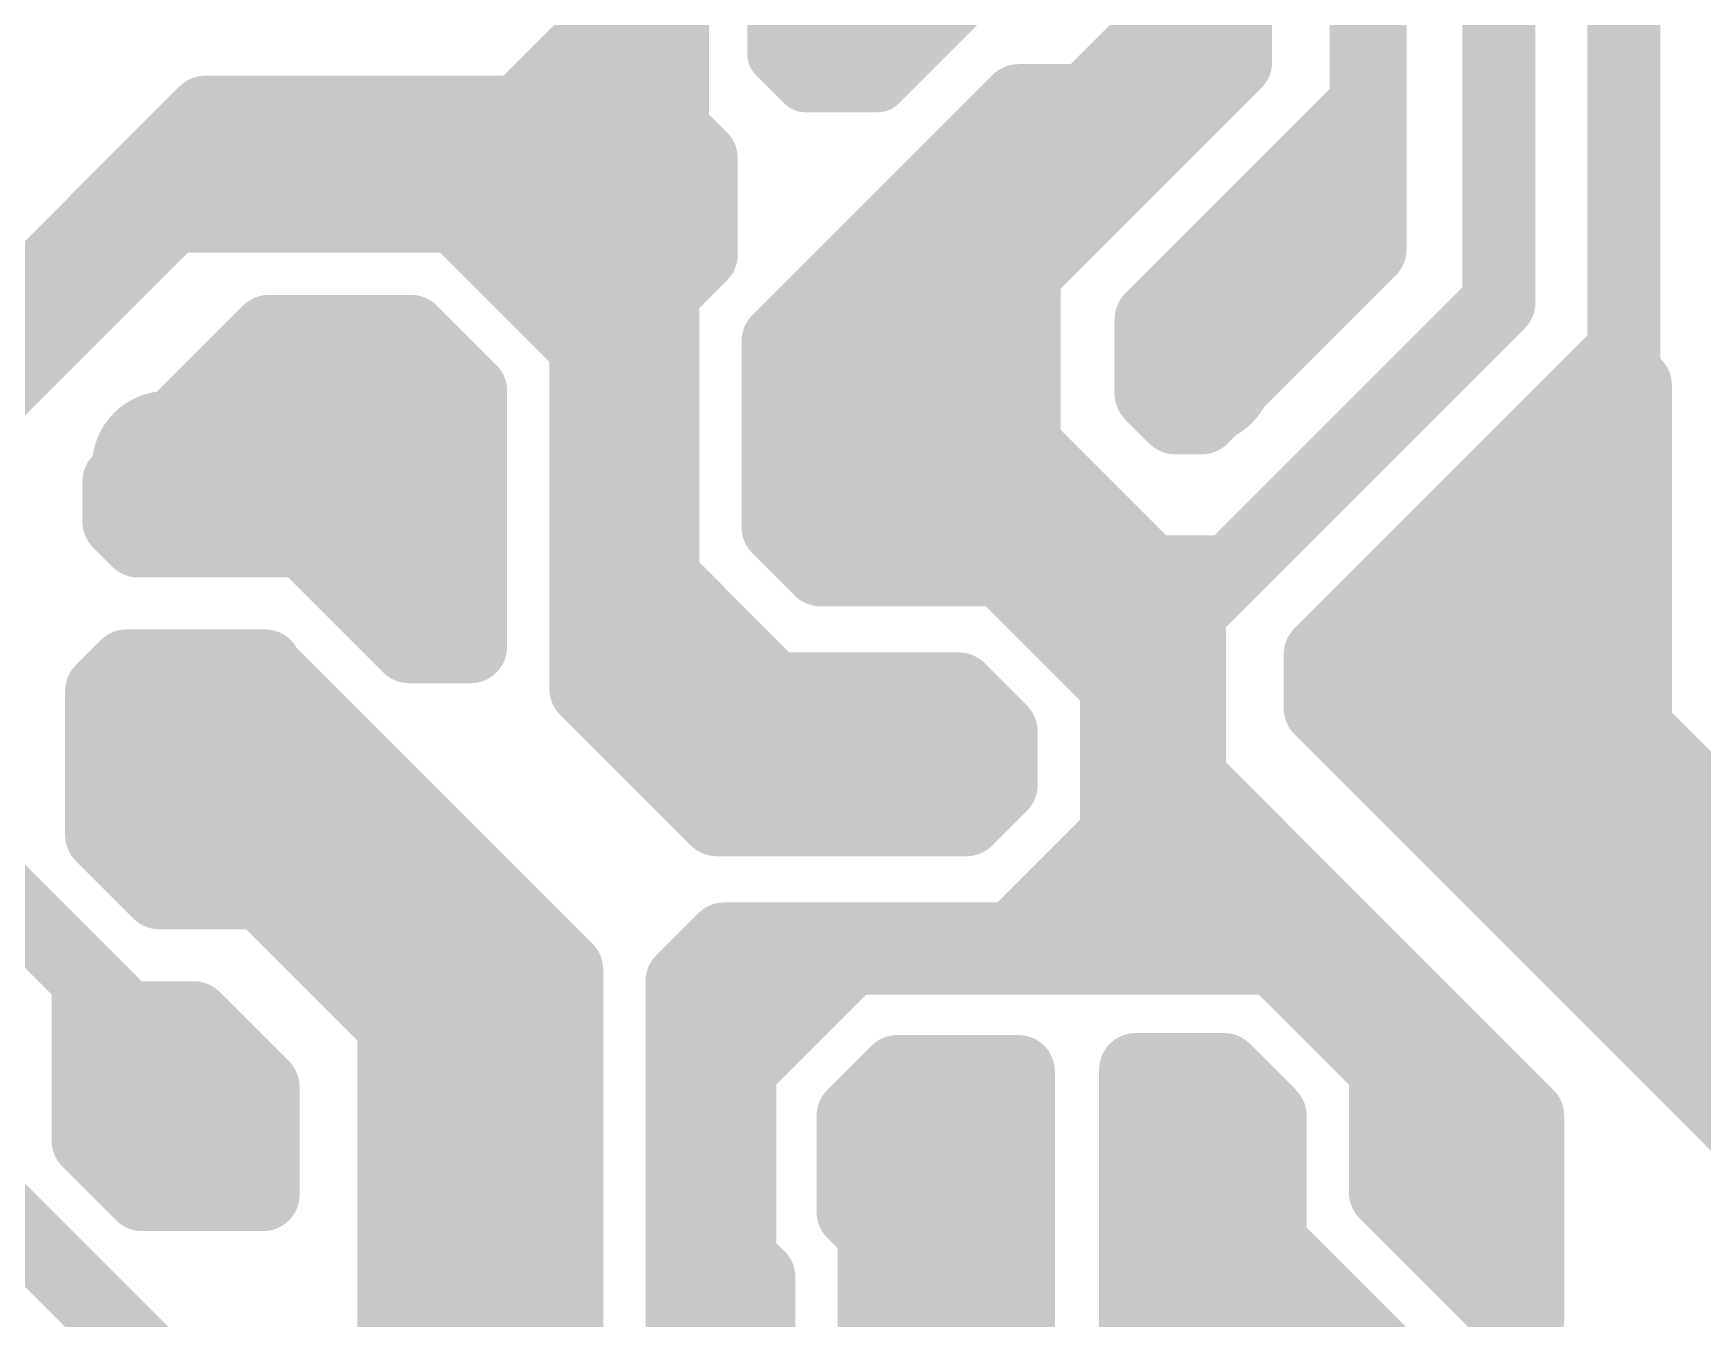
# Model space of a CAD drawing. Extents: x 13 to 23.9, y 0.2 to 11.6.
# Drawn here: x 15.242 to 16.111, y 9.506 to 10.175 of the extents above; entities that cross this region are included whole.
import ezdxf

# ---------------------------------------------------------------- set-up
doc = ezdxf.new("R2010")
doc.units = 0
doc.header["$MEASUREMENT"] = 0
doc.layers.add('BOTTOM', color=250, linetype='Continuous')
doc.layers.get('0').off()

# ---------------------------------------------------------------- blocks, each defined once
blk = doc.blocks.new('UNIT_DISC')
at = {"linetype": 'Continuous', "const_width": 0.5}
blk.add_lwpolyline([(0.25, 0, 1), (-0.25, 0, 1)], format="xyb", close=True, dxfattribs=at)
blk = doc.blocks.new('SHAPE_OV_780_1000_0_0_0_0')
at = {"linetype": 'Continuous', "const_width": 0.078}
blk.add_lwpolyline([(0, -0.011), (0, 0.011)], dxfattribs=at)
at = {"xscale": 0.078, "yscale": 0.078, "zscale": 0.078}
for p in [(0, 0.011), (0, -0.011)]:
    blk.add_blockref('UNIT_DISC', p, dxfattribs=at)
blk = doc.blocks.new('P_OX78Y100D17A')
at = {"layer": 'BOTTOM'}
blk.add_blockref('SHAPE_OV_780_1000_0_0_0_0', (0, 0), dxfattribs=at)
blk = doc.blocks.new('Q5')
for p in [(15.45, 9.95), (15.55, 9.95), (15.65, 9.95)]:
    blk.add_blockref('P_OX78Y100D17A', p)
blk = doc.blocks.new('SHAPE_EL_780_780_0_0_0_0')
at = {"xscale": 0.078, "yscale": 0.078, "zscale": 0.078}
blk.add_blockref('UNIT_DISC', (0, 0), dxfattribs=at)
blk = doc.blocks.new('P_EX78Y78D16A')
at = {"layer": 'BOTTOM'}
blk.add_blockref('SHAPE_EL_780_780_0_0_0_0', (0, 0), dxfattribs=at)
blk = doc.blocks.new('C12')
for p in [(15.55, 10.1), (15.75, 10.1)]:
    blk.add_blockref('P_EX78Y78D16A', p)
blk = doc.blocks.new('R25')
for p in [(15.849, 10), (15.85, 9.6)]:
    blk.add_blockref('P_EX78Y78D16A', p)
blk = doc.blocks.new('R24')
for p in [(15.975, 9.599), (16.375, 9.6)]:
    blk.add_blockref('P_EX78Y78D16A', p)
blk = doc.blocks.new('R18')
for p in [(15.3, 9.799), (15.7, 9.8)]:
    blk.add_blockref('P_EX78Y78D16A', p)
blk = doc.blocks.new('R17')
for p in [(15.3, 9.599), (15.7, 9.6)]:
    blk.add_blockref('P_EX78Y78D16A', p)
blk = doc.blocks.new('SHAPE_EL_840_840_0_0_0_0')
at = {"xscale": 0.084, "yscale": 0.084, "zscale": 0.084}
blk.add_blockref('UNIT_DISC', (0, 0), dxfattribs=at)
blk = doc.blocks.new('P_EX84Y84D17A')
at = {"layer": 'BOTTOM'}
blk.add_blockref('SHAPE_EL_840_840_0_0_0_0', (0, 0), dxfattribs=at)
blk = doc.blocks.new('TP1')
for p in [(16.25, 9.95), (16.35, 9.95), (15.95, 9.85), (16.05, 9.85), (16.25, 9.75), (16.35, 9.75)]:
    blk.add_blockref('P_EX84Y84D17A', p)
blk = doc.blocks.new('J11')
for p in [(15.312, 10.25), (15.312, 9.95)]:
    blk.add_blockref('P_EX78Y78D16A', p)
blk = doc.blocks.new('POLY_S3_L2_26388')
at = {"layer": 'BOTTOM'}
blk.add_solid([(15.656, 9.704), (15.586, 9.682), (15.58, 9.598)], dxfattribs=at)
blk = doc.blocks.new('POLY_S9_L2_26386')
at = {"layer": 'BOTTOM'}
for points in [[(15.572, 9.916), (15.604, 9.846), (15.534, 9.916)], [(15.534, 9.916), (15.604, 9.846), (15.534, 9.83)], [(15.644, 9.826), (15.534, 9.83), (15.604, 9.846)], [(15.596, 9.774), (15.534, 9.83), (15.734, 9.764)], [(15.734, 9.764), (15.534, 9.83), (15.752, 9.81)], [(15.752, 9.81), (15.534, 9.83), (15.644, 9.826)], [(15.724, 9.826), (15.752, 9.81), (15.644, 9.826)]]:
    blk.add_solid(points, dxfattribs=at)
blk = doc.blocks.new('POLY_S11_L2_26405')
at = {"layer": 'BOTTOM'}
for points in [[(15.76, 10.14), (15.75, 10.05), (15.63, 10.02)], [(15.795, 10.115), (15.75, 10.05), (15.76, 10.14)], [(15.63, 10.02), (15.75, 10.05), (15.63, 9.92)], [(15.63, 9.92), (15.75, 10.05), (15.65, 9.895)], [(15.65, 9.895), (15.75, 10.05), (15.74, 9.895)], [(15.76, 9.95), (15.74, 9.895), (15.75, 10.05)], [(15.835, 9.825), (15.74, 9.895), (15.76, 9.95)], [(15.83, 9.89), (15.835, 9.825), (15.76, 9.95)], [(15.815, 9.815), (15.74, 9.895), (15.835, 9.825)]]:
    blk.add_solid(points, dxfattribs=at)
blk = doc.blocks.new('POLY_S3_L2_26387')
at = {"layer": 'BOTTOM'}
blk.add_solid([(15.756, 9.694), (15.928, 9.694), (15.846, 9.79)], dxfattribs=at)
blk = doc.blocks.new('POLY_S13_L2_26406')
at = {"layer": 'BOTTOM'}
for points in [[(15.905, 9.856), (16.069, 10.009), (15.935, 9.792)], [(16.069, 10.009), (16.077, 9.796), (15.935, 9.792)], [(16.08, 9.918), (16.077, 9.796), (16.069, 10.009)], [(16.12, 9.758), (15.935, 9.792), (16.077, 9.796)], [(16.174, 9.569), (15.935, 9.792), (16.387, 9.563)], [(16.387, 9.563), (15.935, 9.792), (16.409, 9.585)], [(16.409, 9.585), (15.935, 9.792), (16.12, 9.758)], [(16.087, 9.79), (16.12, 9.758), (16.077, 9.796)], [(16.276, 9.794), (16.409, 9.585), (16.213, 9.755)], [(16.402, 9.792), (16.409, 9.585), (16.276, 9.794)], [(16.213, 9.755), (16.409, 9.585), (16.12, 9.758)]]:
    blk.add_solid(points, dxfattribs=at)

msp = doc.modelspace()

# ---------------------------------------------------------------- linework, layer by layer
at = {"layer": 'BOTTOM', "linetype": 'Continuous'}
for points, const_width in [([(15.937, 10.138), (15.937, 10.451)], 0.04), ([(15.937, 10.063), (15.937, 10.301)], 0.04), ([(15.831, 10.175), (15.831, 10.286)], 0.038), ([(15.575, 10.1), (15.575, 10.262)], 0.038), ([(16.005, 10.035), (16.005, 10.26)], 0.038), ([(16.002, 10.038), (16.002, 10.265)], 0.03), ([(15.55, 10.1), (15.55, 10.25)], 0.038), ([(15.868, 10.16), (15.868, 10.253)], 0.038), ([(16.07, 9.962), (16.07, 10.252)], 0.038), ([(15.629, 10.164), (15.629, 10.229)], 0.03), ([(15.642, 10.167), (15.642, 10.212)], 0.03), ([(15.661, 10.188), (15.685, 10.212)], 0.03), ([(15.676, 10.167), (15.722, 10.213)], 0.03), ([(15.495, 10.134), (15.563, 10.202)], 0.038), ([(15.79, 10.14), (15.845, 10.195)], 0.038), ([(15.488, 10.125), (15.55, 10.187)], 0.038), ([(15.682, 10.149), (15.727, 10.194)], 0.03), ([(15.75, 10.1), (15.837, 10.187)], 0.02), ([(15.788, 10.132), (15.831, 10.175)], 0.038), ([(15.796, 10.115), (15.853, 10.172)], 0.038), ([(15.629, 10.164), (15.644, 10.149)], 0.03), ([(15.642, 10.167), (15.676, 10.167)], 0.03), ([(15.757, 10.049), (15.868, 10.16)], 0.038), ([(15.525, 10.145), (15.57, 10.1)], 0.038), ([(15.55, 10.145), (15.575, 10.12)], 0.038), ([(15.555, 10.145), (15.59, 10.11)], 0.038), ([(15.644, 10.149), (15.682, 10.149)], 0.03), ([(15.22, 10.022), (15.332, 10.134)], 0.038), ([(15.332, 10.134), (15.495, 10.134)], 0.038), ([(15.63, 10.015), (15.755, 10.14)], 0.038), ([(15.755, 10.14), (15.79, 10.14)], 0.038), ([(15.825, 10.026), (15.937, 10.138)], 0.04), ([(15.516, 10.12), (15.535, 10.101)], 0.038), ([(15.575, 10.045), (15.575, 10.12)], 0.038), ([(16.005, 10.035), (16.005, 10.12)], 0.038), ([(15.331, 10.108), (15.465, 10.108)], 0.038), ([(15.465, 10.108), (15.528, 10.045)], 0.038), ([(15.59, 10.06), (15.59, 10.11)], 0.038), ([(15.535, 10.101), (15.538, 10.101)], 0.038), ([(15.538, 10.079), (15.538, 10.101)], 0.038), ([(15.57, 9.96), (15.57, 10.1)], 0.038), ([(15.354, 10.093), (15.4, 10.093)], 0.038), ([(15.4, 10.1), (15.55, 10.1)], 0.02), ([(15.412, 10.1), (15.55, 10.1)], 0.02), ([(15.5, 10.087), (15.525, 10.087)], 0.048), ([(15.525, 10.087), (15.55, 10.062)], 0.048), ([(15.55, 9.95), (15.55, 10.1)], 0.02), ([(15.22, 9.985), (15.319, 10.084)], 0.038), ([(15.319, 10.084), (15.451, 10.084)], 0.038), ([(15.535, 10.085), (15.54, 10.085)], 0.038), ([(15.54, 10.01), (15.54, 10.085)], 0.038), ([(15.295, 10.08), (15.495, 10.08)], 0.038), ([(15.462, 10.08), (15.53, 10.012)], 0.038), ([(15.85, 10.014), (15.912, 10.076)], 0.04), ([(16.07, 10.009), (16.07, 10.07)], 0.038), ([(15.57, 10.04), (15.59, 10.06)], 0.038), ([(15.63, 10.006), (15.68, 10.056)], 0.038), ([(15.85, 9.976), (15.937, 10.063)], 0.04), ([(15.549, 10.036), (15.549, 10.052)], 0.038), ([(15.758, 9.961), (15.758, 10.051)], 0.038), ([(15.555, 10.025), (15.575, 10.045)], 0.038), ([(15.57, 9.96), (15.57, 10.04)], 0.038), ([(15.57, 9.981), (15.57, 10.032)], 0.038), ([(15.57, 9.892), (15.57, 10.032)], 0.038), ([(15.84, 9.87), (16.005, 10.035)], 0.038), ([(15.865, 9.895), (16.005, 10.035)], 0.038), ([(15.825, 9.988), (15.825, 10.026)], 0.04), ([(15.287, 9.942), (15.365, 10.02)], 0.038), ([(15.293, 9.947), (15.366, 10.02)], 0.038), ([(15.365, 10.02), (15.439, 10.02)], 0.038), ([(15.366, 10.02), (15.439, 10.02)], 0.038), ([(15.438, 10.02), (15.47, 9.988)], 0.038), ([(15.439, 10.02), (15.44, 10.019)], 0.038), ([(15.439, 10.02), (15.47, 9.989)], 0.038), ([(15.55, 9.95), (15.55, 10.025)], 0.02), ([(15.63, 9.95), (15.63, 10.015)], 0.038), ([(15.85, 10.001), (15.85, 10.014)], 0.04), ([(15.53, 9.834), (15.53, 10.012)], 0.038), ([(15.63, 9.918), (15.63, 10.006)], 0.038), ([(15.912, 9.851), (16.07, 10.009)], 0.038), ([(15.935, 9.875), (16.07, 10.01)], 0.038), ([(15.358, 9.997), (15.441, 9.997)], 0.038), ([(15.845, 9.999), (15.854, 9.999)], 0.038), ([(16.068, 10), (16.076, 9.992)], 0.038), ([(15.47, 9.856), (15.47, 9.988)], 0.038), ([(15.825, 9.988), (15.837, 9.976)], 0.04), ([(16.076, 9.76), (16.076, 9.992)], 0.038), ([(15.346, 9.971), (15.448, 9.971)], 0.038), ([(15.837, 9.976), (15.85, 9.976)], 0.04), ([(15.758, 9.961), (15.835, 9.884)], 0.038), ([(15.55, 9.9), (15.55, 9.962)], 0.02), ([(15.293, 9.936), (15.293, 9.947)], 0.038), ([(15.287, 9.921), (15.287, 9.942)], 0.038), ([(15.3, 9.95), (15.45, 9.95)], 0.02), ([(15.323, 9.937), (15.448, 9.937)], 0.038), ([(15.55, 9.9), (15.55, 9.95)], 0.02), ([(15.65, 9.95), (15.737, 9.95)], 0.02), ([(15.65, 9.95), (15.737, 9.95)], 0.02), ([(15.662, 9.95), (15.75, 9.95)], 0.02), ([(15.662, 9.95), (15.749, 9.95)], 0.02), ([(15.662, 9.95), (15.75, 9.95)], 0.02), ([(15.75, 9.95), (15.825, 9.875)], 0.02), ([(15.287, 9.921), (15.297, 9.911)], 0.038), ([(15.63, 9.918), (15.652, 9.896)], 0.038), ([(15.297, 9.911), (15.434, 9.911)], 0.038), ([(15.388, 9.906), (15.438, 9.856)], 0.038), ([(15.432, 9.902), (15.451, 9.883)], 0.038), ([(15.55, 9.9), (15.65, 9.8)], 0.02), ([(15.55, 9.9), (15.65, 9.8)], 0.02), ([(15.57, 9.892), (15.628, 9.834)], 0.038), ([(15.652, 9.896), (15.746, 9.896)], 0.038), ([(15.746, 9.896), (15.806, 9.836)], 0.038), ([(15.765, 9.895), (15.865, 9.895)], 0.038), ([(15.451, 9.872), (15.451, 9.883)], 0.038), ([(15.912, 9.852), (15.944, 9.884)], 0.038), ([(15.812, 9.887), (15.85, 9.887)], 0.02), ([(15.825, 9.887), (15.849, 9.887)], 0.02), ([(15.825, 9.887), (15.85, 9.887)], 0.02), ([(15.935, 9.82), (15.935, 9.875)], 0.038), ([(15.825, 9.75), (15.825, 9.875)], 0.02), ([(15.84, 9.82), (15.84, 9.87)], 0.038), ([(15.844, 9.822), (15.844, 9.873)], 0.038), ([(15.844, 9.788), (15.844, 9.872)], 0.038), ([(15.438, 9.856), (15.47, 9.856)], 0.038), ([(16.076, 9.76), (16.076, 9.862)], 0.038), ([(15.912, 9.824), (15.912, 9.852)], 0.038), ([(15.912, 9.844), (15.912, 9.852)], 0.038), ([(15.278, 9.833), (15.291, 9.846)], 0.038), ([(15.291, 9.846), (15.363, 9.846)], 0.038), ([(15.364, 9.844), (15.52, 9.688)], 0.038), ([(15.937, 9.85), (16.05, 9.85)], 0.02), ([(15.278, 9.758), (15.278, 9.833)], 0.038), ([(15.53, 9.834), (15.598, 9.766)], 0.038), ([(15.628, 9.834), (15.724, 9.834)], 0.038), ([(15.724, 9.834), (15.746, 9.812)], 0.038), ([(15.806, 9.758), (15.806, 9.836)], 0.038), ([(15.306, 9.792), (15.306, 9.826)], 0.038), ([(15.317, 9.825), (15.359, 9.825)], 0.038), ([(15.359, 9.823), (15.359, 9.825)], 0.038), ([(15.359, 9.823), (15.39, 9.792)], 0.038), ([(15.912, 9.824), (16.166, 9.57)], 0.038), ([(15.746, 9.784), (15.746, 9.812)], 0.038), ([(16.08, 9.81), (16.135, 9.755)], 0.038), ([(15.3, 9.8), (15.387, 9.8)], 0.02), ([(15.3, 9.8), (15.387, 9.8)], 0.02), ([(15.387, 9.8), (15.45, 9.737)], 0.02), ([(15.387, 9.8), (15.5, 9.687)], 0.02), ([(15.65, 9.8), (15.7, 9.8)], 0.02), ([(15.844, 9.788), (16.02, 9.612)], 0.038), ([(15.3, 9.769), (15.3, 9.781)], 0.038), ([(15.3, 9.781), (15.379, 9.781)], 0.038), ([(15.379, 9.781), (15.484, 9.676)], 0.038), ([(15.728, 9.766), (15.746, 9.784)], 0.038), ([(15.3, 9.769), (15.309, 9.76)], 0.038), ([(15.598, 9.766), (15.728, 9.766)], 0.038), ([(15.278, 9.758), (15.308, 9.728)], 0.038), ([(15.309, 9.76), (15.371, 9.76)], 0.038), ([(15.371, 9.76), (15.461, 9.67)], 0.038), ([(15.754, 9.706), (15.806, 9.758)], 0.038), ([(15.825, 9.762), (15.975, 9.612)], 0.02), ([(15.775, 9.7), (15.825, 9.75)], 0.02), ([(15.872, 9.736), (15.968, 9.64)], 0.038), ([(15.22, 9.734), (15.291, 9.663)], 0.038), ([(15.308, 9.728), (15.361, 9.728)], 0.038), ([(15.361, 9.728), (15.43, 9.659)], 0.038), ([(15.58, 9.682), (15.602, 9.704)], 0.038), ([(15.602, 9.704), (15.692, 9.704)], 0.038), ([(15.614, 9.704), (15.762, 9.704)], 0.038), ([(15.6, 9.625), (15.675, 9.7)], 0.02), ([(15.61, 9.636), (15.668, 9.694)], 0.038), ([(15.668, 9.694), (15.888, 9.694)], 0.038), ([(15.675, 9.7), (15.775, 9.7)], 0.02), ([(15.712, 9.7), (15.763, 9.7)], 0.02), ([(15.75, 9.7), (15.775, 9.7)], 0.02), ([(15.888, 9.694), (15.946, 9.636)], 0.038), ([(15.52, 9.38), (15.52, 9.688)], 0.038), ([(15.271, 9.607), (15.271, 9.681)], 0.038), ([(15.484, 9.46), (15.484, 9.676)], 0.038), ([(15.5, 9.45), (15.5, 9.687)], 0.02), ([(15.58, 9.38), (15.58, 9.682)], 0.038), ([(15.461, 9.443), (15.461, 9.67)], 0.038), ([(15.932, 9.668), (15.98, 9.62)], 0.038), ([(15.291, 9.663), (15.326, 9.663)], 0.038), ([(15.326, 9.663), (15.362, 9.627)], 0.038), ([(15.43, 9.6), (15.43, 9.659)], 0.038), ([(15.288, 9.64), (15.311, 9.64)], 0.038), ([(15.311, 9.638), (15.311, 9.64)], 0.038), ([(15.968, 9.632), (15.968, 9.64)], 0.038), ([(15.311, 9.63), (15.311, 9.638)], 0.038), ([(15.43, 9.637), (15.431, 9.637)], 0.038), ([(15.43, 9.442), (15.43, 9.632)], 0.038), ([(15.431, 9.575), (15.431, 9.637)], 0.038), ([(15.61, 9.538), (15.61, 9.636)], 0.038), ([(15.669, 9.612), (15.692, 9.635)], 0.038), ([(15.692, 9.635), (15.755, 9.635)], 0.038), ([(15.755, 9.426), (15.755, 9.635)], 0.038), ([(15.816, 9.636), (15.862, 9.636)], 0.038), ([(15.816, 9.426), (15.816, 9.636)], 0.038), ([(15.862, 9.636), (15.886, 9.612)], 0.038), ([(15.946, 9.572), (15.946, 9.636)], 0.038), ([(15.311, 9.63), (15.343, 9.598)], 0.038), ([(15.362, 9.571), (15.362, 9.627)], 0.038), ([(15.687, 9.625), (15.737, 9.625)], 0.038), ([(15.837, 9.575), (15.837, 9.625)], 0.038), ([(15.6, 9.45), (15.6, 9.625)], 0.02), ([(15.98, 9.578), (15.98, 9.62)], 0.038), ([(15.182, 9.606), (15.439, 9.349)], 0.038), ([(15.271, 9.599), (15.271, 9.605)], 0.038), ([(15.669, 9.562), (15.669, 9.612)], 0.038), ([(15.886, 9.546), (15.886, 9.612)], 0.038), ([(16, 9.575), (16, 9.612)], 0.038), ([(16.02, 9.536), (16.02, 9.612)], 0.038), ([(15.271, 9.599), (15.299, 9.571)], 0.038), ([(15.31, 9.598), (15.31, 9.6)], 0.038), ([(15.31, 9.598), (15.343, 9.598)], 0.038), ([(15.7, 9.4), (15.7, 9.6)], 0.038), ([(15.85, 9.5), (15.85, 9.6)], 0.038), ([(15.975, 9.6), (15.975, 9.612)], 0.02), ([(15.7, 9.45), (15.7, 9.6)], 0.02), ([(15.727, 9.473), (15.727, 9.59)], 0.038), ([(15.85, 9.55), (15.85, 9.6)], 0.02), ([(15.85, 9.5), (15.85, 9.6)], 0.02), ([(15.299, 9.571), (15.362, 9.571)], 0.038), ([(15.946, 9.572), (16.012, 9.506)], 0.038), ([(15.99, 9.57), (16.02, 9.54)], 0.038), ([(15.669, 9.562), (15.68, 9.551)], 0.038), ([(15.68, 9.389), (15.68, 9.551)], 0.038), ([(15.886, 9.546), (15.97, 9.462)], 0.038), ([(15.61, 9.538), (15.62, 9.528)], 0.038), ([(16.02, 9.536), (16.02, 9.54)], 0.038), ([(16.02, 9.506), (16.02, 9.536)], 0.038), ([(15.62, 9.412), (15.62, 9.528)], 0.038), ([(15.868, 9.526), (15.956, 9.438)], 0.038), ([(15.85, 9.5), (15.95, 9.4)], 0.038), ([(16.012, 9.506), (16.02, 9.506)], 0.038), ([(15.85, 9.5), (15.95, 9.4)], 0.02)]:
    msp.add_lwpolyline(points, dxfattribs=dict(at, const_width=const_width))

# ---------------------------------------------------------------- block references
for name in ['J11', 'C12', 'POLY_S11_L2_26405', 'R25', 'POLY_S13_L2_26406', 'Q5', 'TP1', 'POLY_S9_L2_26386', 'R18', 'POLY_S3_L2_26387', 'POLY_S3_L2_26388', 'R17', 'R24']:
    msp.add_blockref(name, (0, 0))
at = {"layer": 'BOTTOM'}
for p, xscale, yscale, zscale in [((15.55, 10.187), 0.038, 0.038, 0.038), ((15.661, 10.188), 0.03, 0.03, 0.03), ((15.831, 10.175), 0.038, 0.038, 0.038), ((15.831, 10.175), 0.038, 0.038, 0.038), ((15.853, 10.172), 0.038, 0.038, 0.038), ((15.629, 10.164), 0.03, 0.03, 0.03), ((15.629, 10.164), 0.03, 0.03, 0.03), ((15.642, 10.167), 0.03, 0.03, 0.03), ((15.642, 10.167), 0.03, 0.03, 0.03), ((15.676, 10.167), 0.03, 0.03, 0.03), ((15.676, 10.167), 0.03, 0.03, 0.03), ((15.868, 10.16), 0.038, 0.038, 0.038), ((15.868, 10.16), 0.038, 0.038, 0.038), ((15.525, 10.145), 0.038, 0.038, 0.038), ((15.55, 10.145), 0.038, 0.038, 0.038), ((15.555, 10.145), 0.038, 0.038, 0.038), ((15.644, 10.149), 0.03, 0.03, 0.03), ((15.644, 10.149), 0.03, 0.03, 0.03), ((15.682, 10.149), 0.03, 0.03, 0.03), ((15.682, 10.149), 0.03, 0.03, 0.03), ((15.332, 10.134), 0.038, 0.038, 0.038), ((15.332, 10.134), 0.038, 0.038, 0.038), ((15.495, 10.134), 0.038, 0.038, 0.038), ((15.495, 10.134), 0.038, 0.038, 0.038), ((15.755, 10.14), 0.038, 0.038, 0.038), ((15.755, 10.14), 0.038, 0.038, 0.038), ((15.79, 10.14), 0.038, 0.038, 0.038), ((15.79, 10.14), 0.038, 0.038, 0.038), ((15.937, 10.138), 0.04, 0.04, 0.04), ((15.937, 10.138), 0.04, 0.04, 0.04), ((15.788, 10.132), 0.038, 0.038, 0.038), ((15.488, 10.125), 0.038, 0.038, 0.038), ((15.516, 10.12), 0.038, 0.038, 0.038), ((15.575, 10.12), 0.038, 0.038, 0.038), ((15.575, 10.12), 0.038, 0.038, 0.038), ((16.005, 10.12), 0.038, 0.038, 0.038), ((15.331, 10.108), 0.038, 0.038, 0.038), ((15.465, 10.108), 0.038, 0.038, 0.038), ((15.465, 10.108), 0.038, 0.038, 0.038), ((15.59, 10.11), 0.038, 0.038, 0.038), ((15.59, 10.11), 0.038, 0.038, 0.038), ((15.796, 10.115), 0.038, 0.038, 0.038), ((15.535, 10.101), 0.038, 0.038, 0.038), ((15.535, 10.101), 0.038, 0.038, 0.038), ((15.538, 10.101), 0.038, 0.038, 0.038), ((15.538, 10.101), 0.038, 0.038, 0.038), ((15.55, 10.1), 0.038, 0.038, 0.038), ((15.57, 10.1), 0.038, 0.038, 0.038), ((15.57, 10.1), 0.038, 0.038, 0.038), ((15.575, 10.1), 0.038, 0.038, 0.038), ((15.354, 10.093), 0.038, 0.038, 0.038), ((15.4, 10.093), 0.038, 0.038, 0.038), ((15.4, 10.1), 0.02, 0.02, 0.02), ((15.412, 10.1), 0.02, 0.02, 0.02), ((15.5, 10.087), 0.048, 0.048, 0.048), ((15.525, 10.087), 0.048, 0.048, 0.048), ((15.525, 10.087), 0.048, 0.048, 0.048), ((15.55, 10.1), 0.02, 0.02, 0.02), ((15.55, 10.1), 0.02, 0.02, 0.02), ((15.55, 10.1), 0.02, 0.02, 0.02), ((15.75, 10.1), 0.02, 0.02, 0.02), ((15.319, 10.084), 0.038, 0.038, 0.038), ((15.319, 10.084), 0.038, 0.038, 0.038), ((15.451, 10.084), 0.038, 0.038, 0.038), ((15.535, 10.085), 0.038, 0.038, 0.038), ((15.54, 10.085), 0.038, 0.038, 0.038), ((15.54, 10.085), 0.038, 0.038, 0.038), ((15.295, 10.08), 0.038, 0.038, 0.038), ((15.462, 10.08), 0.038, 0.038, 0.038), ((15.495, 10.08), 0.038, 0.038, 0.038), ((15.538, 10.079), 0.038, 0.038, 0.038), ((15.912, 10.076), 0.04, 0.04, 0.04), ((15.55, 10.062), 0.048, 0.048, 0.048), ((16.07, 10.07), 0.038, 0.038, 0.038), ((15.59, 10.06), 0.038, 0.038, 0.038), ((15.59, 10.06), 0.038, 0.038, 0.038), ((15.68, 10.056), 0.038, 0.038, 0.038), ((15.937, 10.063), 0.04, 0.04, 0.04), ((15.937, 10.063), 0.04, 0.04, 0.04), ((15.549, 10.052), 0.038, 0.038, 0.038), ((15.757, 10.049), 0.038, 0.038, 0.038), ((15.758, 10.051), 0.038, 0.038, 0.038), ((15.528, 10.045), 0.038, 0.038, 0.038), ((15.57, 10.04), 0.038, 0.038, 0.038), ((15.57, 10.04), 0.038, 0.038, 0.038), ((15.575, 10.045), 0.038, 0.038, 0.038), ((15.575, 10.045), 0.038, 0.038, 0.038), ((15.549, 10.036), 0.038, 0.038, 0.038), ((15.57, 10.032), 0.038, 0.038, 0.038), ((15.57, 10.032), 0.038, 0.038, 0.038), ((16.005, 10.035), 0.038, 0.038, 0.038), ((16.005, 10.035), 0.038, 0.038, 0.038), ((16.005, 10.035), 0.038, 0.038, 0.038), ((16.005, 10.035), 0.038, 0.038, 0.038), ((16.002, 10.038), 0.03, 0.03, 0.03), ((15.555, 10.025), 0.038, 0.038, 0.038), ((15.825, 10.026), 0.04, 0.04, 0.04), ((15.825, 10.026), 0.04, 0.04, 0.04), ((15.365, 10.02), 0.038, 0.038, 0.038), ((15.365, 10.02), 0.038, 0.038, 0.038), ((15.366, 10.02), 0.038, 0.038, 0.038), ((15.366, 10.02), 0.038, 0.038, 0.038), ((15.438, 10.02), 0.038, 0.038, 0.038), ((15.439, 10.02), 0.038, 0.038, 0.038), ((15.439, 10.02), 0.038, 0.038, 0.038), ((15.439, 10.02), 0.038, 0.038, 0.038), ((15.439, 10.02), 0.038, 0.038, 0.038), ((15.44, 10.019), 0.038, 0.038, 0.038), ((15.55, 10.025), 0.02, 0.02, 0.02), ((15.63, 10.015), 0.038, 0.038, 0.038), ((15.63, 10.015), 0.038, 0.038, 0.038), ((15.85, 10.014), 0.04, 0.04, 0.04), ((15.85, 10.014), 0.04, 0.04, 0.04), ((15.53, 10.012), 0.038, 0.038, 0.038), ((15.53, 10.012), 0.038, 0.038, 0.038), ((15.54, 10.01), 0.038, 0.038, 0.038), ((15.63, 10.006), 0.038, 0.038, 0.038), ((15.63, 10.006), 0.038, 0.038, 0.038), ((16.07, 10.01), 0.038, 0.038, 0.038), ((16.07, 10.009), 0.038, 0.038, 0.038), ((16.07, 10.009), 0.038, 0.038, 0.038), ((15.358, 9.997), 0.038, 0.038, 0.038), ((15.441, 9.997), 0.038, 0.038, 0.038), ((15.845, 9.999), 0.038, 0.038, 0.038), ((15.85, 10.001), 0.04, 0.04, 0.04), ((15.854, 9.999), 0.038, 0.038, 0.038), ((16.068, 10), 0.038, 0.038, 0.038), ((15.47, 9.989), 0.038, 0.038, 0.038), ((15.47, 9.988), 0.038, 0.038, 0.038), ((15.47, 9.988), 0.038, 0.038, 0.038), ((15.825, 9.988), 0.04, 0.04, 0.04), ((15.825, 9.988), 0.04, 0.04, 0.04), ((16.076, 9.992), 0.038, 0.038, 0.038), ((16.076, 9.992), 0.038, 0.038, 0.038), ((15.57, 9.981), 0.038, 0.038, 0.038), ((15.346, 9.971), 0.038, 0.038, 0.038), ((15.448, 9.971), 0.038, 0.038, 0.038), ((15.837, 9.976), 0.04, 0.04, 0.04), ((15.837, 9.976), 0.04, 0.04, 0.04), ((15.85, 9.976), 0.04, 0.04, 0.04), ((15.85, 9.976), 0.04, 0.04, 0.04), ((15.758, 9.961), 0.038, 0.038, 0.038), ((15.758, 9.961), 0.038, 0.038, 0.038), ((16.07, 9.962), 0.038, 0.038, 0.038), ((15.55, 9.962), 0.02, 0.02, 0.02), ((15.57, 9.96), 0.038, 0.038, 0.038), ((15.57, 9.96), 0.038, 0.038, 0.038), ((15.293, 9.947), 0.038, 0.038, 0.038), ((15.293, 9.947), 0.038, 0.038, 0.038), ((15.63, 9.95), 0.038, 0.038, 0.038), ((15.287, 9.942), 0.038, 0.038, 0.038), ((15.287, 9.942), 0.038, 0.038, 0.038), ((15.293, 9.936), 0.038, 0.038, 0.038), ((15.3, 9.95), 0.02, 0.02, 0.02), ((15.323, 9.937), 0.038, 0.038, 0.038), ((15.448, 9.937), 0.038, 0.038, 0.038), ((15.45, 9.95), 0.02, 0.02, 0.02), ((15.55, 9.95), 0.02, 0.02, 0.02), ((15.55, 9.95), 0.02, 0.02, 0.02), ((15.55, 9.95), 0.02, 0.02, 0.02), ((15.65, 9.95), 0.02, 0.02, 0.02), ((15.65, 9.95), 0.02, 0.02, 0.02), ((15.662, 9.95), 0.02, 0.02, 0.02), ((15.662, 9.95), 0.02, 0.02, 0.02), ((15.662, 9.95), 0.02, 0.02, 0.02), ((15.737, 9.95), 0.02, 0.02, 0.02), ((15.737, 9.95), 0.02, 0.02, 0.02), ((15.749, 9.95), 0.02, 0.02, 0.02), ((15.75, 9.95), 0.02, 0.02, 0.02), ((15.75, 9.95), 0.02, 0.02, 0.02), ((15.75, 9.95), 0.02, 0.02, 0.02), ((15.287, 9.921), 0.038, 0.038, 0.038), ((15.287, 9.921), 0.038, 0.038, 0.038), ((15.63, 9.918), 0.038, 0.038, 0.038), ((15.63, 9.918), 0.038, 0.038, 0.038), ((15.297, 9.911), 0.038, 0.038, 0.038), ((15.297, 9.911), 0.038, 0.038, 0.038), ((15.434, 9.911), 0.038, 0.038, 0.038), ((15.388, 9.906), 0.038, 0.038, 0.038), ((15.432, 9.902), 0.038, 0.038, 0.038), ((15.55, 9.9), 0.02, 0.02, 0.02), ((15.55, 9.9), 0.02, 0.02, 0.02), ((15.55, 9.9), 0.02, 0.02, 0.02), ((15.55, 9.9), 0.02, 0.02, 0.02), ((15.57, 9.892), 0.038, 0.038, 0.038), ((15.57, 9.892), 0.038, 0.038, 0.038), ((15.652, 9.896), 0.038, 0.038, 0.038), ((15.652, 9.896), 0.038, 0.038, 0.038), ((15.746, 9.896), 0.038, 0.038, 0.038), ((15.746, 9.896), 0.038, 0.038, 0.038), ((15.765, 9.895), 0.038, 0.038, 0.038), ((15.865, 9.895), 0.038, 0.038, 0.038), ((15.865, 9.895), 0.038, 0.038, 0.038), ((15.451, 9.883), 0.038, 0.038, 0.038), ((15.451, 9.883), 0.038, 0.038, 0.038), ((15.835, 9.884), 0.038, 0.038, 0.038), ((15.944, 9.884), 0.038, 0.038, 0.038), ((15.812, 9.887), 0.02, 0.02, 0.02), ((15.825, 9.887), 0.02, 0.02, 0.02), ((15.825, 9.887), 0.02, 0.02, 0.02), ((15.849, 9.887), 0.02, 0.02, 0.02), ((15.85, 9.887), 0.02, 0.02, 0.02), ((15.85, 9.887), 0.02, 0.02, 0.02), ((15.935, 9.875), 0.038, 0.038, 0.038), ((15.935, 9.875), 0.038, 0.038, 0.038), ((15.451, 9.872), 0.038, 0.038, 0.038), ((15.825, 9.875), 0.02, 0.02, 0.02), ((15.825, 9.875), 0.02, 0.02, 0.02), ((15.84, 9.87), 0.038, 0.038, 0.038), ((15.84, 9.87), 0.038, 0.038, 0.038), ((15.844, 9.873), 0.038, 0.038, 0.038), ((15.844, 9.872), 0.038, 0.038, 0.038), ((15.438, 9.856), 0.038, 0.038, 0.038), ((15.438, 9.856), 0.038, 0.038, 0.038), ((15.47, 9.856), 0.038, 0.038, 0.038), ((15.47, 9.856), 0.038, 0.038, 0.038), ((16.076, 9.862), 0.038, 0.038, 0.038), ((15.912, 9.852), 0.038, 0.038, 0.038), ((15.912, 9.852), 0.038, 0.038, 0.038), ((15.912, 9.852), 0.038, 0.038, 0.038), ((15.912, 9.851), 0.038, 0.038, 0.038), ((15.291, 9.846), 0.038, 0.038, 0.038), ((15.291, 9.846), 0.038, 0.038, 0.038), ((15.363, 9.846), 0.038, 0.038, 0.038), ((15.364, 9.844), 0.038, 0.038, 0.038), ((15.912, 9.844), 0.038, 0.038, 0.038), ((15.937, 9.85), 0.02, 0.02, 0.02), ((16.05, 9.85), 0.02, 0.02, 0.02), ((15.278, 9.833), 0.038, 0.038, 0.038), ((15.278, 9.833), 0.038, 0.038, 0.038), ((15.53, 9.834), 0.038, 0.038, 0.038), ((15.53, 9.834), 0.038, 0.038, 0.038), ((15.628, 9.834), 0.038, 0.038, 0.038), ((15.628, 9.834), 0.038, 0.038, 0.038), ((15.724, 9.834), 0.038, 0.038, 0.038), ((15.724, 9.834), 0.038, 0.038, 0.038), ((15.806, 9.836), 0.038, 0.038, 0.038), ((15.806, 9.836), 0.038, 0.038, 0.038), ((15.306, 9.826), 0.038, 0.038, 0.038), ((15.317, 9.825), 0.038, 0.038, 0.038), ((15.359, 9.825), 0.038, 0.038, 0.038), ((15.359, 9.825), 0.038, 0.038, 0.038), ((15.359, 9.823), 0.038, 0.038, 0.038), ((15.359, 9.823), 0.038, 0.038, 0.038), ((15.844, 9.822), 0.038, 0.038, 0.038), ((15.912, 9.824), 0.038, 0.038, 0.038), ((15.912, 9.824), 0.038, 0.038, 0.038), ((15.84, 9.82), 0.038, 0.038, 0.038), ((15.935, 9.82), 0.038, 0.038, 0.038), ((15.746, 9.812), 0.038, 0.038, 0.038), ((15.746, 9.812), 0.038, 0.038, 0.038), ((16.08, 9.81), 0.038, 0.038, 0.038), ((15.306, 9.792), 0.038, 0.038, 0.038), ((15.3, 9.8), 0.02, 0.02, 0.02), ((15.3, 9.8), 0.02, 0.02, 0.02), ((15.39, 9.792), 0.038, 0.038, 0.038), ((15.387, 9.8), 0.02, 0.02, 0.02), ((15.387, 9.8), 0.02, 0.02, 0.02), ((15.387, 9.8), 0.02, 0.02, 0.02), ((15.387, 9.8), 0.02, 0.02, 0.02), ((15.65, 9.8), 0.02, 0.02, 0.02), ((15.65, 9.8), 0.02, 0.02, 0.02), ((15.65, 9.8), 0.02, 0.02, 0.02), ((15.7, 9.8), 0.02, 0.02, 0.02), ((15.844, 9.788), 0.038, 0.038, 0.038), ((15.844, 9.788), 0.038, 0.038, 0.038), ((15.3, 9.781), 0.038, 0.038, 0.038), ((15.3, 9.781), 0.038, 0.038, 0.038), ((15.379, 9.781), 0.038, 0.038, 0.038), ((15.379, 9.781), 0.038, 0.038, 0.038), ((15.746, 9.784), 0.038, 0.038, 0.038), ((15.746, 9.784), 0.038, 0.038, 0.038), ((15.3, 9.769), 0.038, 0.038, 0.038), ((15.3, 9.769), 0.038, 0.038, 0.038), ((15.598, 9.766), 0.038, 0.038, 0.038), ((15.598, 9.766), 0.038, 0.038, 0.038), ((15.728, 9.766), 0.038, 0.038, 0.038), ((15.728, 9.766), 0.038, 0.038, 0.038), ((15.278, 9.758), 0.038, 0.038, 0.038), ((15.278, 9.758), 0.038, 0.038, 0.038), ((15.309, 9.76), 0.038, 0.038, 0.038), ((15.309, 9.76), 0.038, 0.038, 0.038), ((15.371, 9.76), 0.038, 0.038, 0.038), ((15.371, 9.76), 0.038, 0.038, 0.038), ((15.806, 9.758), 0.038, 0.038, 0.038), ((15.806, 9.758), 0.038, 0.038, 0.038), ((15.825, 9.762), 0.02, 0.02, 0.02), ((16.076, 9.76), 0.038, 0.038, 0.038), ((16.076, 9.76), 0.038, 0.038, 0.038), ((15.825, 9.75), 0.02, 0.02, 0.02), ((15.825, 9.75), 0.02, 0.02, 0.02), ((15.872, 9.736), 0.038, 0.038, 0.038), ((15.308, 9.728), 0.038, 0.038, 0.038), ((15.308, 9.728), 0.038, 0.038, 0.038), ((15.361, 9.728), 0.038, 0.038, 0.038), ((15.361, 9.728), 0.038, 0.038, 0.038), ((15.45, 9.737), 0.02, 0.02, 0.02), ((15.602, 9.704), 0.038, 0.038, 0.038), ((15.602, 9.704), 0.038, 0.038, 0.038), ((15.614, 9.704), 0.038, 0.038, 0.038), ((15.692, 9.704), 0.038, 0.038, 0.038), ((15.754, 9.706), 0.038, 0.038, 0.038), ((15.762, 9.704), 0.038, 0.038, 0.038), ((15.668, 9.694), 0.038, 0.038, 0.038), ((15.668, 9.694), 0.038, 0.038, 0.038), ((15.675, 9.7), 0.02, 0.02, 0.02), ((15.675, 9.7), 0.02, 0.02, 0.02), ((15.712, 9.7), 0.02, 0.02, 0.02), ((15.75, 9.7), 0.02, 0.02, 0.02), ((15.763, 9.7), 0.02, 0.02, 0.02), ((15.775, 9.7), 0.02, 0.02, 0.02), ((15.775, 9.7), 0.02, 0.02, 0.02), ((15.775, 9.7), 0.02, 0.02, 0.02), ((15.888, 9.694), 0.038, 0.038, 0.038), ((15.888, 9.694), 0.038, 0.038, 0.038), ((15.52, 9.688), 0.038, 0.038, 0.038), ((15.52, 9.688), 0.038, 0.038, 0.038), ((15.271, 9.681), 0.038, 0.038, 0.038), ((15.484, 9.676), 0.038, 0.038, 0.038), ((15.484, 9.676), 0.038, 0.038, 0.038), ((15.5, 9.687), 0.02, 0.02, 0.02), ((15.5, 9.687), 0.02, 0.02, 0.02), ((15.58, 9.682), 0.038, 0.038, 0.038), ((15.58, 9.682), 0.038, 0.038, 0.038), ((15.461, 9.67), 0.038, 0.038, 0.038), ((15.461, 9.67), 0.038, 0.038, 0.038), ((15.932, 9.668), 0.038, 0.038, 0.038), ((15.291, 9.663), 0.038, 0.038, 0.038), ((15.291, 9.663), 0.038, 0.038, 0.038), ((15.326, 9.663), 0.038, 0.038, 0.038), ((15.326, 9.663), 0.038, 0.038, 0.038), ((15.43, 9.659), 0.038, 0.038, 0.038), ((15.43, 9.659), 0.038, 0.038, 0.038), ((15.288, 9.64), 0.038, 0.038, 0.038), ((15.311, 9.64), 0.038, 0.038, 0.038), ((15.311, 9.64), 0.038, 0.038, 0.038), ((15.968, 9.64), 0.038, 0.038, 0.038), ((15.968, 9.64), 0.038, 0.038, 0.038), ((15.311, 9.638), 0.038, 0.038, 0.038), ((15.311, 9.638), 0.038, 0.038, 0.038), ((15.43, 9.637), 0.038, 0.038, 0.038), ((15.43, 9.632), 0.038, 0.038, 0.038), ((15.431, 9.637), 0.038, 0.038, 0.038), ((15.431, 9.637), 0.038, 0.038, 0.038), ((15.61, 9.636), 0.038, 0.038, 0.038), ((15.61, 9.636), 0.038, 0.038, 0.038), ((15.692, 9.635), 0.038, 0.038, 0.038), ((15.692, 9.635), 0.038, 0.038, 0.038), ((15.755, 9.635), 0.038, 0.038, 0.038), ((15.755, 9.635), 0.038, 0.038, 0.038), ((15.816, 9.636), 0.038, 0.038, 0.038), ((15.816, 9.636), 0.038, 0.038, 0.038), ((15.862, 9.636), 0.038, 0.038, 0.038), ((15.862, 9.636), 0.038, 0.038, 0.038), ((15.946, 9.636), 0.038, 0.038, 0.038), ((15.946, 9.636), 0.038, 0.038, 0.038), ((15.968, 9.632), 0.038, 0.038, 0.038), ((15.311, 9.63), 0.038, 0.038, 0.038), ((15.311, 9.63), 0.038, 0.038, 0.038), ((15.362, 9.627), 0.038, 0.038, 0.038), ((15.362, 9.627), 0.038, 0.038, 0.038), ((15.687, 9.625), 0.038, 0.038, 0.038), ((15.737, 9.625), 0.038, 0.038, 0.038), ((15.837, 9.625), 0.038, 0.038, 0.038), ((15.6, 9.625), 0.02, 0.02, 0.02), ((15.6, 9.625), 0.02, 0.02, 0.02), ((15.98, 9.62), 0.038, 0.038, 0.038), ((15.98, 9.62), 0.038, 0.038, 0.038), ((15.271, 9.607), 0.038, 0.038, 0.038), ((15.271, 9.605), 0.038, 0.038, 0.038), ((15.669, 9.612), 0.038, 0.038, 0.038), ((15.669, 9.612), 0.038, 0.038, 0.038), ((15.886, 9.612), 0.038, 0.038, 0.038), ((15.886, 9.612), 0.038, 0.038, 0.038), ((16, 9.612), 0.038, 0.038, 0.038), ((16.02, 9.612), 0.038, 0.038, 0.038), ((16.02, 9.612), 0.038, 0.038, 0.038), ((15.271, 9.599), 0.038, 0.038, 0.038), ((15.271, 9.599), 0.038, 0.038, 0.038), ((15.31, 9.6), 0.038, 0.038, 0.038), ((15.31, 9.598), 0.038, 0.038, 0.038), ((15.31, 9.598), 0.038, 0.038, 0.038), ((15.343, 9.598), 0.038, 0.038, 0.038), ((15.343, 9.598), 0.038, 0.038, 0.038), ((15.43, 9.6), 0.038, 0.038, 0.038), ((15.7, 9.6), 0.038, 0.038, 0.038), ((15.85, 9.6), 0.038, 0.038, 0.038), ((15.975, 9.612), 0.02, 0.02, 0.02), ((15.975, 9.612), 0.02, 0.02, 0.02), ((15.7, 9.6), 0.02, 0.02, 0.02), ((15.727, 9.59), 0.038, 0.038, 0.038), ((15.85, 9.6), 0.02, 0.02, 0.02), ((15.85, 9.6), 0.02, 0.02, 0.02), ((15.975, 9.6), 0.02, 0.02, 0.02), ((15.98, 9.578), 0.038, 0.038, 0.038), ((15.299, 9.571), 0.038, 0.038, 0.038), ((15.299, 9.571), 0.038, 0.038, 0.038), ((15.362, 9.571), 0.038, 0.038, 0.038), ((15.362, 9.571), 0.038, 0.038, 0.038), ((15.431, 9.575), 0.038, 0.038, 0.038), ((15.837, 9.575), 0.038, 0.038, 0.038), ((15.946, 9.572), 0.038, 0.038, 0.038), ((15.946, 9.572), 0.038, 0.038, 0.038), ((15.99, 9.57), 0.038, 0.038, 0.038), ((16, 9.575), 0.038, 0.038, 0.038), ((15.669, 9.562), 0.038, 0.038, 0.038), ((15.669, 9.562), 0.038, 0.038, 0.038), ((15.68, 9.551), 0.038, 0.038, 0.038), ((15.68, 9.551), 0.038, 0.038, 0.038), ((15.886, 9.546), 0.038, 0.038, 0.038), ((15.886, 9.546), 0.038, 0.038, 0.038), ((15.61, 9.538), 0.038, 0.038, 0.038), ((15.61, 9.538), 0.038, 0.038, 0.038), ((15.85, 9.55), 0.02, 0.02, 0.02), ((16.02, 9.54), 0.038, 0.038, 0.038), ((16.02, 9.54), 0.038, 0.038, 0.038), ((16.02, 9.536), 0.038, 0.038, 0.038), ((16.02, 9.536), 0.038, 0.038, 0.038), ((16.02, 9.536), 0.038, 0.038, 0.038), ((15.62, 9.528), 0.038, 0.038, 0.038), ((15.62, 9.528), 0.038, 0.038, 0.038), ((15.868, 9.526), 0.038, 0.038, 0.038), ((15.85, 9.5), 0.038, 0.038, 0.038), ((15.85, 9.5), 0.038, 0.038, 0.038), ((16.012, 9.506), 0.038, 0.038, 0.038), ((16.012, 9.506), 0.038, 0.038, 0.038), ((16.02, 9.506), 0.038, 0.038, 0.038), ((16.02, 9.506), 0.038, 0.038, 0.038), ((15.85, 9.5), 0.02, 0.02, 0.02), ((15.85, 9.5), 0.02, 0.02, 0.02)]:
    msp.add_blockref('UNIT_DISC', p, dxfattribs=dict(at, xscale=xscale, yscale=yscale, zscale=zscale))

doc.saveas('drawing.dxf')
